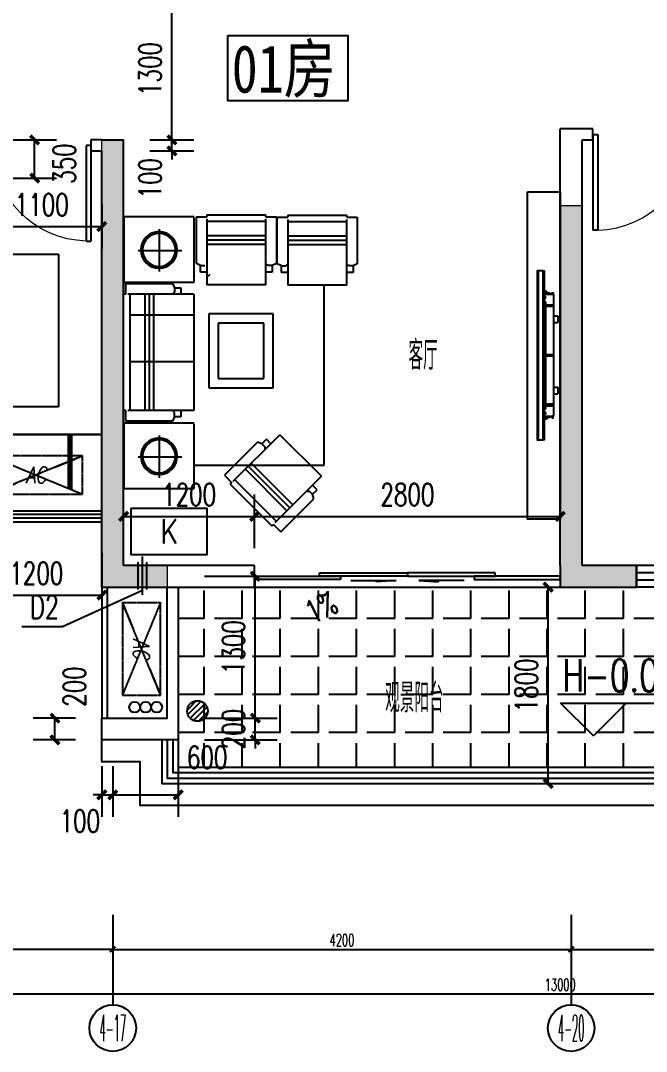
# Model space of a CAD drawing. Extents: x 184967 to 628822, y -100826 to 121332.
# Drawn here: x 320160 to 325893, y 31519 to 40967 of the extents above; entities that cross this region are included whole.
import ezdxf
from ezdxf.enums import TextEntityAlignment as Align

# ---------------------------------------------------------------- set-up
doc = ezdxf.new("R2010")
doc.units = 0
doc.header["$MEASUREMENT"] = 0
doc.linetypes.add('DASH', pattern=[0.35, 0.25, -0.1])
for name, color, linetype in [('1-涂料1', 251, 'Continuous'), ('AXIS_TEXT', 7, 'Continuous'), ('by', 30, 'Continuous'), ('DIM_ELEV', 3, 'Continuous'), ('DIM_IDEN', 3, 'Continuous'), ('DIM_LEAD', 3, 'Continuous'), ('EQUIP_地漏', 7, 'Continuous'), ('fur', 252, 'Continuous'), ('KT', 8, 'DASH'), ('PS', 60, 'Continuous'), ('PUB_DIM', 3, 'Continuous'), ('pub_dim1', 190, 'Continuous'), ('PUB_TEXT', 7, 'Continuous'), ('TEXT', 7, 'Continuous'), ('VPIPE-凝结', 150, 'TG_N'), ('VPIPE-直饮', 140, 'TG_Y'), ('VPIPE-雨水', 4, 'TG_Y'), ('WALL', 145, 'Continuous'), ('WINDOW', 141, 'Continuous'), ('栏杆', 4, 'Continuous'), ('看线', 67, 'Continuous')]:
    doc.layers.add(name, color=color, linetype=linetype)
doc.layers.add('4#6#-col-2F~31F$0$COLU', color=7, linetype='Continuous', lineweight=0)
doc.layers.add('4#6#-col-2F~31F$0$COLU_HATCH', color=251, linetype='Continuous', lineweight=0)
doc.styles.add('-宋体', font='', dxfattribs={"width": 0.7})
doc.styles.add('_TCH_AXIS', font='COMPLEX', dxfattribs={"bigfont": 'GBCBIG'})
doc.styles.add('_TCH_DIM', font='SIMPLEX', dxfattribs={"bigfont": 'GBCBIG'})
doc.styles.add('_TCH_DIM_T3', font='SIMPLEX', dxfattribs={"width": 0.705882, "bigfont": 'GBCBIG'})
doc.styles.add('COMPLEX', font='COMPLEX')
doc.styles.add('ENGLISH', font='italict.shx')
doc.styles.add('ROMANS', font='romans.shx', dxfattribs={"width": 0.8, "bigfont": 'hztxt.shx'})
doc.styles.get("Standard").update_dxf_attribs({"font": 'gbenor.shx', "bigfont": 'gbcbig.shx'})
doc.styles.add('TG_LINETYPE', font='GBXWXT', dxfattribs={"width": 0.7, "height": 3, "bigfont": 'GBCBIG'})
doc.styles.add('宋体', font='romans.shx', dxfattribs={"height": 2, "bigfont": 'gbcbig.shx'})
doc.styles.add('尺寸标注', font='txt.shx', dxfattribs={"width": 0.6, "height": 110})
doc.styles.get('-宋体').set_extended_font_data('SimSun')
doc.linetypes.add('TG_N', pattern='A,3,-0.34,["N",TG_LINETYPE,S=0.1,R=0,X=-0.23,Y=-0.08],0', length=3.34)
doc.linetypes.add('TG_Y', pattern='A,3,-0.34,["Y",TG_LINETYPE,S=0.1,R=0,X=-0.23,Y=-0.08],0', length=3.34)
doc.dimstyles.new('1-50', dxfattribs={"dimscale": 50, "dimtxt": 110, "dimasz": 1, "dimexe": 2, "dimexo": 2, "dimgap": 0.6, "dimtad": 1, "dimdec": 0, "dimrnd": 5, "dimtxsty": '尺寸标注', "dimblk": 'ARCHTICK', "dimcen": 2.5, "dimclrd": 251, "dimclre": 251, "dimclrt": 50, "dimadec": 0, "dimazin": 0, "dimtfac": 1, "dimtdec": 0, "dimtix": 1, "dimtmove": 2, "dimatfit": 3, "dimldrblk": 'DOT', "dimfxl": 0, "dimarcsym": 0})
doc.dimstyles.new('_TCH_ARCH&&80', dxfattribs={"dimtxt": 204, "dimasz": 80, "dimexe": 200, "dimexo": 240, "dimgap": 98, "dimtad": 1, "dimdec": 0, "dimzin": 0, "dimdsep": 46, "dimtxsty": '_TCH_DIM_T3', "dimblk": 'ARCHTICK', "dimcen": 0.09, "dimclrt": 7, "dimazin": 2, "dimtfac": 1, "dimtdec": 0, "dimtix": 1, "dimtmove": 2, "dimatfit": 3, "dimfxl": 0, "dimtolj": 1, "dimtzin": 0, "dimarcsym": 0})

# ---------------------------------------------------------------- blocks, each defined once
blk = doc.blocks.new('YJ02')
at = {"layer": 'fur'}
h = blk.add_hatch(dxfattribs=at)
h.set_pattern_fill('ANSI31,_O', color=256, scale=25, angle=270)
h.set_pattern_definition([(315, (4797.172, 52439.616), (2.2097087, 2.2097087), [])])
h.paths.add_polyline_path([(-350, -65), (-350, -75), (-360, -75), (-360, -65)])
h = blk.add_hatch(dxfattribs=at)
h.set_pattern_fill('ANSI31,_O', color=256, scale=25, angle=270)
h.set_pattern_definition([(315, (5257.172, 52439.616), (2.2097087, 2.2097087), [])])
h.paths.add_polyline_path([(350, -65), (350, -75), (360, -75), (360, -65)])
h = blk.add_hatch(dxfattribs=at)
h.set_pattern_fill('ANSI31,_O', color=256, scale=25, angle=270)
h.set_pattern_definition([(315, (4827.172, 52439.616), (2.2097087, 2.2097087), [])])
h.paths.add_polyline_path([(-372, -147), (-372, -136), (-382, -136), (-382, -147)])
h = blk.add_hatch(dxfattribs=at)
h.set_pattern_fill('ANSI31,_O', color=256, scale=25, angle=270)
h.set_pattern_definition([(315, (5227.172, 52439.616), (2.2097087, 2.2097087), [])])
h.paths.add_polyline_path([(372, -147), (372, -136), (382, -136), (382, -147)])
for p, q in [((-390, -84.9), (-390, -65)), ((-380.6, -79.4), (-390, -65)), ((-380.6, -99.3), (-390, -84.9)), ((-380.6, -119.3), (-380.6, -79.4)), ((-372, -79.4), (-380.6, -79.4)), ((-380.6, -99.3), (-372, -99.3)), ((-372, -119.3), (-380.6, -119.3)), ((372, -79.4), (380.6, -79.4)), ((380.6, -99.3), (372, -99.3)), ((372, -119.3), (380.6, -119.3)), ((380.6, -79.4), (390, -65)), ((380.6, -119.3), (380.6, -79.4)), ((380.6, -99.3), (390, -84.9)), ((390, -84.9), (390, -65)), ((-234.3, -152), (-234.3, -189)), ((-194.3, -152), (-194.3, -189)), ((201.4, -152), (201.4, -189)), ((241.4, -152), (241.4, -189)), ((-194.3, -189), (-234.3, -189)), ((241.4, -189), (201.4, -189))]:
    blk.add_line(p, q, dxfattribs=at)
for points in [[(517, -12), (517, 0), (-517, 0), (-517, -12)], [(517, -53), (517, -65), (-517, -65), (-517, -53)], [(-298.4, -152), (-298.4, -94.7), (-308.4, -94.7), (-308.4, -152)], [(298.4, -152), (298.4, -94.7), (308.4, -94.7), (308.4, -152)]]:
    blk.add_lwpolyline(points, dxfattribs=at)
for points in [[(518, -12), (518, -53), (-518, -53), (-518, -12)], [(-350, -65), (-350, -75), (-360, -75), (-360, -65)], [(350, -65), (350, -75), (360, -75), (360, -65)], [(-372, -147), (-372, -136), (-382, -136), (-382, -147)], [(372, -147), (372, -136), (382, -136), (382, -147)]]:
    blk.add_lwpolyline(points, close=True, dxfattribs=at)
for points in [[(-372, -65), (-372, -147, 0.414214), (-367, -152), (367, -152, 0.414214), (372, -147), (372, -65)], [(330, -65), (330, -70, -0.414214), (325, -75), (-325, -75, -0.414214), (-330, -70), (-330, -65)], [(-5, -152), (-5, -94.7, -0.8844), (5, -94.7), (5, -152)]]:
    blk.add_lwpolyline(points, format="xyb", dxfattribs=at)
blk = doc.blocks.new('FGGBB')
at = {"layer": 'fur'}
for p, q in [((453353, 247542), (453353, 247041)), ((453467, 247542), (453353, 247542)), ((454097, 247565), (453467, 247565)), ((453467, 247542), (453467, 247565)), ((454097, 247565), (454097, 247542)), ((454211, 247542), (454097, 247542)), ((454211, 247041), (454211, 247542)), ((454219, 247546), (454219, 247045)), ((454333, 247546), (454219, 247546)), ((454964, 247569), (454333, 247569)), ((454333, 247546), (454333, 247569)), ((454964, 247569), (454964, 247546)), ((455077, 247546), (454964, 247546)), ((455077, 247045), (455077, 247546)), ((455101, 247546), (455855, 247546)), ((455101, 246847), (455101, 247535)), ((455855, 247546), (455855, 246847)), ((453467, 246814), (453467, 247519)), ((454097, 247496), (453467, 247496)), ((454097, 247519), (454097, 246814)), ((454333, 246818), (454333, 247523)), ((454964, 247500), (454333, 247500)), ((454964, 247523), (454964, 246818)), ((453467, 247337), (454097, 247337)), ((454333, 247341), (454964, 247341)), ((455478, 247412), (455478, 246960)), ((453467, 247292), (454097, 247292)), ((453467, 247246), (454097, 247246)), ((454333, 247296), (454964, 247296)), ((454333, 247250), (454964, 247250)), ((455232, 247181), (455703, 247181)), ((453353, 247041), (453398, 247019)), ((453398, 247019), (453444, 247019)), ((453398, 247019), (453398, 246950)), ((453444, 247019), (453467, 247041)), ((454120, 247019), (454097, 247041)), ((454165, 247019), (454120, 247019)), ((454165, 247019), (454211, 247041)), ((454165, 246950), (454165, 247019)), ((454219, 247045), (454265, 247023)), ((454265, 247023), (454310, 247023)), ((454265, 247023), (454265, 246954)), ((454310, 247023), (454333, 247045)), ((455032, 247023), (454986, 247023)), ((455032, 247023), (455077, 247045)), ((455032, 246954), (455032, 247023)), ((453398, 246950), (453467, 246950)), ((454097, 246950), (454165, 246950)), ((454265, 246954), (454333, 246954)), ((454953, 246909), (454930, 246932)), ((454964, 246954), (455032, 246954)), ((453467, 246814), (454097, 246814)), ((453711, 246814), (453711, 244880)), ((454333, 246818), (454964, 246818)), ((455855, 246847), (455101, 246847)), ((455311, 246785), (455243, 246785)), ((455243, 246785), (455243, 246716)), ((455334, 246830), (455311, 246785)), ((455311, 246785), (455311, 246739)), ((455834, 246830), (455334, 246830)), ((455834, 246716), (455834, 246830)), ((455106, 246716), (455106, 245469)), ((455106, 246716), (455811, 246716)), ((455311, 246739), (455334, 246716)), ((455538, 246716), (455538, 245469)), ((455584, 246716), (455584, 245469)), ((455629, 246716), (455629, 245469)), ((455789, 245469), (455789, 246716)), ((455834, 246716), (455857, 246716)), ((455857, 245469), (455857, 246716)), ((454256, 245711), (454256, 246505)), ((454256, 246505), (454944, 246505)), ((454944, 246505), (454944, 245711)), ((455106, 246493), (455789, 246493)), ((454356, 245811), (454356, 246405)), ((454356, 246405), (454844, 246405)), ((454844, 246405), (454844, 245811)), ((455106, 245993), (455789, 245993)), ((454844, 245811), (454356, 245811)), ((454944, 245711), (454256, 245711)), ((455106, 245469), (455811, 245469)), ((455243, 245469), (455243, 245401)), ((455311, 245447), (455334, 245469)), ((455311, 245401), (455311, 245447)), ((455834, 245356), (455834, 245469)), ((455834, 245469), (455857, 245469)), ((455101, 245333), (455855, 245333)), ((455101, 244635), (455101, 245323)), ((455243, 245401), (455311, 245401)), ((455311, 245401), (455334, 245356)), ((455334, 245356), (455834, 245356)), ((455855, 245333), (455855, 244635)), ((453737, 244764), (454183, 245210)), ((454682, 244711), (454183, 245210)), ((454279, 245113), (454328, 245162)), ((454328, 245162), (454376, 245113)), ((454376, 245113), (454344, 245081)), ((454376, 245113), (454424, 245129)), ((454424, 245129), (454778, 244775)), ((455478, 245200), (455478, 244748)), ((454344, 245081), (454344, 245049)), ((453711, 244880), (455101, 244880)), ((454043, 244458), (454489, 244904)), ((455232, 244968), (455703, 244968)), ((454075, 244426), (454521, 244872)), ((454107, 244394), (454553, 244840)), ((454778, 244775), (454698, 244695)), ((453737, 244764), (454236, 244265)), ((453785, 244619), (453834, 244668)), ((454666, 244727), (454220, 244281)), ((454714, 244679), (454268, 244233)), ((454714, 244679), (454698, 244695)), ((453834, 244571), (453785, 244619)), ((453818, 244523), (453834, 244571)), ((453834, 244571), (453866, 244603)), ((453866, 244603), (453898, 244603)), ((455855, 244635), (455101, 244635)), ((454172, 244169), (453818, 244523)), ((454252, 244249), (454172, 244169)), ((454252, 244249), (454268, 244233))]:
    blk.add_line(p, q, dxfattribs=at)
for centre, radius in [((455478, 247191), 196), ((455478, 247191), 176), ((455478, 244979), 196), ((455478, 244979), 176)]:
    blk.add_circle(centre, radius, dxfattribs=at)
blk = doc.blocks.new('RFSEHGB')
for p, q in [((1194910.9, 923011.1), (1194910.9, 921611.1)), ((1195660.9, 923011.1), (1194910.9, 923011.1)), ((1195660.9, 921611.1), (1195660.9, 923011.1)), ((1196090.6, 922808.6), (1195865.6, 922808.6)), ((1196158.1, 922813.6), (1196158.1, 922353.6)), ((1195798.1, 922741.1), (1195798.1, 922426.1)), ((1196258.1, 922633.1), (1196258.1, 922534)), ((1196090.6, 922358.6), (1195865.6, 922358.6)), ((1196260.9, 922061.1), (1195660.9, 922061.1)), ((1196260.9, 921611.1), (1196260.9, 922061.1)), ((1194910.9, 921611.1), (1195660.9, 921611.1)), ((1195660.9, 921611.1), (1196260.9, 921611.1))]:
    blk.add_line(p, q)
for centre, radius, start, end in [((1195865.6, 922741.1), 67.5, 90, 180), ((1196090.6, 922741.1), 67.5, 0, 90), ((1196178.1, 922813.6), 20, 112.66999, 180), ((1196174.3, 922822.8), 10, 40.72654, 112.66999), ((1193480.3, 922583.6), 2712.7, 354.8023, 5.1977), ((1195942.7, 922623.4), 315.6, 1.76514, 40.72654), ((1195942.7, 922543.7), 315.6, 319.27346, 358.23486), ((1195865.6, 922426.1), 67.5, 180, 270), ((1196090.6, 922426.1), 67.5, 270, 0), ((1196178.1, 922353.6), 20, 180, 247.33001), ((1196174.3, 922344.3), 10, 247.33001, 319.27346)]:
    blk.add_arc(centre, radius, start, end)
at = {"width": 0.8, "flags": 9}
for tag in ['YSIZE', 'XSIZE']:
    blk.add_attdef(tag, (1194910.9, 921614.4), '', height=0.5, rotation=270, dxfattribs=at)
blk = doc.blocks.new('awrtt')
at = {"layer": 'KT', "linetype": 'DASH'}
for p, q in [((195123.3, -20712.9), (194273.3, -20712.9)), ((194273.3, -20712.9), (194516.2, -20812.9)), ((195123.3, -20712.9), (194273.3, -21062.9)), ((194273.3, -21062.9), (194273.3, -20712.9)), ((194273.3, -20712.9), (195123.3, -21062.9)), ((194880.5, -20812.9), (195123.3, -20712.9)), ((195123.3, -21062.9), (195123.3, -20712.9)), ((195123.3, -21062.9), (195123.3, -20712.9)), ((194273.3, -21062.9), (194516.2, -20962.9)), ((194880.5, -20962.9), (195123.3, -21062.9)), ((194273.3, -21062.9), (195123.3, -21062.9))]:
    blk.add_line(p, q, dxfattribs=at)
at = {"layer": 'KT', "linetype": 'DASH', "style": 'ENGLISH', "width": 0.75}
blk.add_text('AC', height=150, dxfattribs=at).set_placement((194698.3, -20887.9), align=Align.MIDDLE_CENTER)
blk = doc.blocks.new('$TwtSys$00000141')
for p, q in [((-94.2, 7.7), (-10.1, 91.8)), ((-94.2, 7.7), (-10.1, 91.8)), ((-87.2, -35.1), (35.1, 87.2)), ((-87.2, -35.1), (35.1, 87.2)), ((-66.5, -66.5), (66.5, 66.5)), ((-66.5, -66.5), (66.5, 66.5)), ((-32.4, -87.1), (87.6, 32.9)), ((-32.4, -87.1), (87.6, 32.9)), ((11.4, -92.3), (92.3, -11.4)), ((11.4, -92.3), (92.3, -11.4))]:
    blk.add_line(p, q)
blk.add_circle((0, 0), 94)
blk.add_circle((0, 0), 94)
blk = doc.blocks.new('GSKT')
at = {"layer": 'KT', "linetype": 'ByBlock'}
blk.add_lwpolyline([(296933, 262687), (296933, 263287), (297933, 263287), (297933, 262687), (296933, 262687)], dxfattribs=at)
at = {"layer": 'KT', "style": 'ROMANS', "text_generation_flag": 2, "width": 0.8}
blk.add_text('K', height=320, rotation=180, dxfattribs=at).set_placement((297323, 263145))
blk = doc.blocks.new('A$C66E365A4')
at = {"layer": '栏杆'}
for p, q in [((0, 0), (0, -350)), ((-40, -50), (-40, -300)), ((40, -50), (40, -300))]:
    blk.add_line(p, q, dxfattribs=at)
blk = doc.blocks.new('$DorLib2D$00000001')
for p, q in [((0.45, 0.975), (0.5, 0.975)), ((0.45, 0), (0.45, 0.975)), ((0.5, 0), (0.5, 0.975)), ((0.5, 0), (0.45, 0))]:
    blk.add_line(p, q)
at = {"lineweight": 13}
blk.add_arc((0.475, 0), 0.975, 91.4693, 180, dxfattribs=at)
blk = doc.blocks.new('$WINLIB2D$00000001')
at = {"color": 0}
for points in [[(-0.5, 0.5), (-0.5, -0.5)], [(-0.5, 0.5), (0.5, 0.5)], [(0.5, -0.5), (0.5, 0.5)], [(0.5, 0.1667), (-0.5, 0.1667)], [(0.5, -0.1667), (-0.5, -0.1667)], [(-0.5, -0.5), (0.5, -0.5)]]:
    blk.add_lwpolyline(points, dxfattribs=at)
blk = doc.blocks.new('$DorLib2D$00000138')
at = {"color": 0, "linetype": 'Continuous'}
for p, q in [((-0.2875, 0), (-0.2875, 0.1538)), ((-0.2875, 0.1538), (0, 0.1538)), ((0, 0.1538), (0, 0)), ((0.2875, 0.1538), (0, 0.1538)), ((0.2875, 0), (0.2875, 0.1538)), ((-0.5, -0.1399), (-0.5, 0)), ((-0.5, 0), (-0.2187, 0)), ((0, 0), (-0.2875, 0)), ((-0.2187, 0), (-0.2187, -0.1399)), ((0, 0), (0.2875, 0)), ((0.2187, 0), (0.2187, -0.1399)), ((0.5, 0), (0.2187, 0)), ((0.5, 0), (0.5, -0.1946)), ((0.5, -0.1399), (0.5, 0)), ((-0.2187, -0.1399), (-0.5, -0.1399)), ((0.2187, -0.1399), (0.5, -0.1399)), ((-0.1857, -0.186), (-0.037, -0.186)), ((-0.037, -0.186), (-0.1019, -0.2583)), ((-0.1019, -0.2583), (-0.1019, -0.186)), ((0.1857, -0.186), (0.037, -0.186)), ((0.037, -0.186), (0.1019, -0.2583)), ((0.1019, -0.2583), (0.1019, -0.186))]:
    blk.add_line(p, q, dxfattribs=at)
blk = doc.blocks.new('_ArchTick')
at = {"color": 0, "linetype": 'ByBlock', "const_width": 0.4}
blk.add_lwpolyline([(-0.5, -0.5), (0.5, 0.5)], dxfattribs=at)
blk = doc.blocks.new('*D552')
at = {"layer": 'Defpoints', "color": 0, "transparency": 16777216}
for p in [(1200, -11100), (1800, -11100), (1800, -11603.6)]:
    blk.add_point(p, dxfattribs=at)
at = {"layer": 'pub_dim1', "color": 0, "lineweight": -2, "transparency": 16777216}
for p, q in [((1200, -11340), (1200, -11803.6)), ((1800, -11340), (1800, -11803.6)), ((1200, -11603.6), (1800, -11603.6))]:
    blk.add_line(p, q, dxfattribs=at)
at = {"layer": 'pub_dim1', "color": 0, "lineweight": -2, "transparency": 16777216, "xscale": 80, "yscale": 80, "zscale": 80, "rotation": 180}
blk.add_blockref('_ArchTick', (1200, -11603.6), dxfattribs=at)
at = {"layer": 'pub_dim1', "color": 0, "lineweight": -2, "transparency": 16777216, "xscale": 80, "yscale": 80, "zscale": 80}
blk.add_blockref('_ArchTick', (1800, -11603.6), dxfattribs=at)
at = {"layer": 'pub_dim1', "color": 7, "transparency": 16777216, "insert": (2065.1, -11259.7), "char_height": 204, "attachment_point": 5, "style": '_TCH_DIM_T3'}
blk.add_mtext('\\A1;600', dxfattribs=at)
blk = doc.blocks.new('*D553')
at = {"layer": 'Defpoints', "color": 0, "transparency": 16777216}
for p in [(1100, -11100), (1200, -11100), (1200, -11603.6)]:
    blk.add_point(p, dxfattribs=at)
at = {"layer": 'pub_dim1', "color": 0, "lineweight": -2, "transparency": 16777216}
for p, q in [((1100, -11340), (1100, -11803.6)), ((1200, -11340), (1200, -11803.6)), ((1100, -11603.6), (1020, -11603.6)), ((1100, -11603.6), (1200, -11603.6)), ((1200, -11603.6), (1280, -11603.6))]:
    blk.add_line(p, q, dxfattribs=at)
at = {"layer": 'pub_dim1', "color": 0, "lineweight": -2, "transparency": 16777216, "xscale": 80, "yscale": 80, "zscale": 80}
blk.add_blockref('_ArchTick', (1100, -11603.6), dxfattribs=at)
at = {"layer": 'pub_dim1', "color": 0, "lineweight": -2, "transparency": 16777216, "xscale": 80, "yscale": 80, "zscale": 80, "rotation": 180}
blk.add_blockref('_ArchTick', (1200, -11603.6), dxfattribs=at)
at = {"layer": 'pub_dim1', "color": 7, "transparency": 16777216, "insert": (898.6, -11842.9), "char_height": 204, "attachment_point": 5, "style": '_TCH_DIM_T3'}
blk.add_mtext('\\A1;100', dxfattribs=at)
blk = doc.blocks.new('*D554')
at = {"layer": 'Defpoints', "color": 0, "transparency": 16777216}
for p in [(1800, -10900), (2506.2, -10900), (1800, -11100)]:
    blk.add_point(p, dxfattribs=at)
at = {"layer": 'pub_dim1', "color": 0, "lineweight": -2, "transparency": 16777216}
for p, q in [((2506.2, -10900), (2506.2, -10820)), ((2040, -10900), (2706.2, -10900)), ((2506.2, -11100), (2506.2, -10900)), ((2040, -11100), (2706.2, -11100)), ((2506.2, -11100), (2506.2, -11180))]:
    blk.add_line(p, q, dxfattribs=at)
at = {"layer": 'pub_dim1', "color": 0, "lineweight": -2, "transparency": 16777216, "xscale": 80, "yscale": 80, "zscale": 80}
for p, rotation in [((2506.2, -10900), 270), ((2506.2, -11100), 90)]:
    blk.add_blockref('_ArchTick', p, dxfattribs=dict(at, rotation=rotation))
at = {"layer": 'pub_dim1', "color": 7, "transparency": 16777216, "insert": (2306.2, -11000), "char_height": 204, "attachment_point": 5, "rotation": 90, "style": '_TCH_DIM_T3'}
blk.add_mtext('\\A1;200', dxfattribs=at)
blk = doc.blocks.new('*D555')
at = {"layer": 'Defpoints', "color": 0, "transparency": 16777216}
for p in [(1800, -9600), (2506.2, -9600), (1800, -10900)]:
    blk.add_point(p, dxfattribs=at)
at = {"layer": 'pub_dim1', "color": 0, "lineweight": -2, "transparency": 16777216}
for p, q in [((2040, -9600), (2706.2, -9600)), ((2506.2, -10900), (2506.2, -9600)), ((2040, -10900), (2706.2, -10900))]:
    blk.add_line(p, q, dxfattribs=at)
at = {"layer": 'pub_dim1', "color": 0, "lineweight": -2, "transparency": 16777216, "xscale": 80, "yscale": 80, "zscale": 80}
for p, rotation in [((2506.2, -9600), 90), ((2506.2, -10900), 270)]:
    blk.add_blockref('_ArchTick', p, dxfattribs=dict(at, rotation=rotation))
at = {"layer": 'pub_dim1', "color": 7, "transparency": 16777216, "insert": (2306.2, -10250), "char_height": 204, "attachment_point": 5, "rotation": 90, "style": '_TCH_DIM_T3'}
blk.add_mtext('\\A1;1300', dxfattribs=at)
blk = doc.blocks.new('*D572')
at = {"layer": 'Defpoints', "color": 0, "transparency": 16777216}
for p in [(1300, -5600), (1742.2, -5600), (1300, -5700)]:
    blk.add_point(p, dxfattribs=at)
at = {"layer": 'pub_dim1', "color": 0, "lineweight": -2, "transparency": 16777216}
for p, q in [((1742.2, -5600), (1742.2, -5520)), ((1540, -5600), (1942.2, -5600)), ((1742.2, -5700), (1742.2, -5600)), ((1540, -5700), (1942.2, -5700)), ((1742.2, -5700), (1742.2, -5780))]:
    blk.add_line(p, q, dxfattribs=at)
at = {"layer": 'pub_dim1', "color": 0, "lineweight": -2, "transparency": 16777216, "xscale": 80, "yscale": 80, "zscale": 80}
for p, rotation in [((1742.2, -5600), 270), ((1742.2, -5700), 90)]:
    blk.add_blockref('_ArchTick', p, dxfattribs=dict(at, rotation=rotation))
at = {"layer": 'pub_dim1', "color": 7, "transparency": 16777216, "insert": (1542.2, -5951.4), "char_height": 204, "attachment_point": 5, "rotation": 90, "style": '_TCH_DIM_T3'}
blk.add_mtext('\\A1;100', dxfattribs=at)
blk = doc.blocks.new('*D573')
at = {"layer": 'Defpoints', "color": 0, "transparency": 16777216}
for p in [(1300, -4300), (1742.2, -4300), (1300, -5600)]:
    blk.add_point(p, dxfattribs=at)
at = {"layer": 'pub_dim1', "color": 0, "lineweight": -2, "transparency": 16777216}
for p, q in [((1540, -4300), (1942.2, -4300)), ((1742.2, -5600), (1742.2, -4300)), ((1540, -5600), (1942.2, -5600))]:
    blk.add_line(p, q, dxfattribs=at)
at = {"layer": 'pub_dim1', "color": 0, "lineweight": -2, "transparency": 16777216, "xscale": 80, "yscale": 80, "zscale": 80}
for p, rotation in [((1742.2, -4300), 90), ((1742.2, -5600), 270)]:
    blk.add_blockref('_ArchTick', p, dxfattribs=dict(at, rotation=rotation))
at = {"layer": 'pub_dim1', "color": 7, "transparency": 16777216, "insert": (1542.2, -4950), "char_height": 204, "attachment_point": 5, "rotation": 90, "style": '_TCH_DIM_T3'}
blk.add_mtext('\\A1;1300', dxfattribs=at)
blk = doc.blocks.new('*D589')
at = {"layer": 'Defpoints', "color": 0, "transparency": 16777216}
for p in [(2500, -9050.9), (1300, -9580.7), (2500, -9580.7)]:
    blk.add_point(p, dxfattribs=at)
at = {"layer": 'pub_dim1', "color": 0, "lineweight": -2, "transparency": 16777216}
for p, q in [((1300, -9340.7), (1300, -8850.9)), ((2500, -9340.7), (2500, -8850.9)), ((1300, -9050.9), (2500, -9050.9))]:
    blk.add_line(p, q, dxfattribs=at)
at = {"layer": 'pub_dim1', "color": 0, "lineweight": -2, "transparency": 16777216, "xscale": 80, "yscale": 80, "zscale": 80, "rotation": 180}
blk.add_blockref('_ArchTick', (1300, -9050.9), dxfattribs=at)
at = {"layer": 'pub_dim1', "color": 0, "lineweight": -2, "transparency": 16777216, "xscale": 80, "yscale": 80, "zscale": 80}
blk.add_blockref('_ArchTick', (2500, -9050.9), dxfattribs=at)
at = {"layer": 'pub_dim1', "color": 7, "transparency": 16777216, "insert": (1900, -8850.9), "char_height": 204, "attachment_point": 5, "style": '_TCH_DIM_T3'}
blk.add_mtext('\\A1;1200', dxfattribs=at)
blk = doc.blocks.new('*D590')
at = {"layer": 'Defpoints', "color": 0, "transparency": 16777216}
for p in [(5300, -9050.9), (2500, -9580.7), (5300, -9580.7)]:
    blk.add_point(p, dxfattribs=at)
at = {"layer": 'pub_dim1', "color": 0, "lineweight": -2, "transparency": 16777216}
for p, q in [((2500, -9340.7), (2500, -8850.9)), ((5300, -9340.7), (5300, -8850.9)), ((2500, -9050.9), (5300, -9050.9))]:
    blk.add_line(p, q, dxfattribs=at)
at = {"layer": 'pub_dim1', "color": 0, "lineweight": -2, "transparency": 16777216, "xscale": 80, "yscale": 80, "zscale": 80, "rotation": 180}
blk.add_blockref('_ArchTick', (2500, -9050.9), dxfattribs=at)
at = {"layer": 'pub_dim1', "color": 0, "lineweight": -2, "transparency": 16777216, "xscale": 80, "yscale": 80, "zscale": 80}
blk.add_blockref('_ArchTick', (5300, -9050.9), dxfattribs=at)
at = {"layer": 'pub_dim1', "color": 7, "transparency": 16777216, "insert": (3900, -8850.9), "char_height": 204, "attachment_point": 5, "style": '_TCH_DIM_T3'}
blk.add_mtext('\\A1;2800', dxfattribs=at)
blk = doc.blocks.new('*D592')
at = {"layer": 'Defpoints', "color": 0, "transparency": 16777216}
for p in [(4727.9, -9700), (5189.3, -9700), (4727.9, -11500)]:
    blk.add_point(p, dxfattribs=at)
at = {"layer": 'pub_dim1', "color": 0, "lineweight": -2, "transparency": 16777216}
for p, q in [((4967.9, -9700), (5389.3, -9700)), ((5189.3, -11500), (5189.3, -9700)), ((4967.9, -11500), (5389.3, -11500))]:
    blk.add_line(p, q, dxfattribs=at)
at = {"layer": 'pub_dim1', "color": 0, "lineweight": -2, "transparency": 16777216, "xscale": 80, "yscale": 80, "zscale": 80}
for p, rotation in [((5189.3, -9700), 90), ((5189.3, -11500), 270)]:
    blk.add_blockref('_ArchTick', p, dxfattribs=dict(at, rotation=rotation))
at = {"layer": 'pub_dim1', "color": 7, "transparency": 16777216, "insert": (4989.3, -10600), "char_height": 204, "attachment_point": 5, "rotation": 90, "style": '_TCH_DIM_T3'}
blk.add_mtext('\\A1;1800', dxfattribs=at)
blk = doc.blocks.new('*D599')
at = {"layer": 'Defpoints', "color": 0, "transparency": 16777216}
for p in [(-100, -9145.8), (1100, -9145.8), (1100, -9772.4)]:
    blk.add_point(p, dxfattribs=at)
at = {"layer": 'pub_dim1', "color": 0, "lineweight": -2, "transparency": 16777216}
for p, q in [((-100, -9385.8), (-100, -9972.4)), ((1100, -9385.8), (1100, -9972.4)), ((-100, -9772.4), (1100, -9772.4))]:
    blk.add_line(p, q, dxfattribs=at)
at = {"layer": 'pub_dim1', "color": 0, "lineweight": -2, "transparency": 16777216, "xscale": 80, "yscale": 80, "zscale": 80, "rotation": 180}
blk.add_blockref('_ArchTick', (-100, -9772.4), dxfattribs=at)
at = {"layer": 'pub_dim1', "color": 0, "lineweight": -2, "transparency": 16777216, "xscale": 80, "yscale": 80, "zscale": 80}
blk.add_blockref('_ArchTick', (1100, -9772.4), dxfattribs=at)
at = {"layer": 'pub_dim1', "color": 7, "transparency": 16777216, "insert": (500, -9572.4), "char_height": 204, "attachment_point": 5, "style": '_TCH_DIM_T3'}
blk.add_mtext('\\A1;1200', dxfattribs=at)
blk = doc.blocks.new('*D601')
at = {"layer": 'Defpoints', "color": 0, "transparency": 16777216}
for p in [(670.5, -10900), (1100, -10900), (1100, -11100)]:
    blk.add_point(p, dxfattribs=at)
at = {"layer": 'pub_dim1', "color": 0, "lineweight": -2, "transparency": 16777216}
for p, q in [((860, -10900), (470.5, -10900)), ((670.5, -11100), (670.5, -10900)), ((860, -11100), (470.5, -11100))]:
    blk.add_line(p, q, dxfattribs=at)
at = {"layer": 'pub_dim1', "color": 0, "lineweight": -2, "transparency": 16777216, "xscale": 80, "yscale": 80, "zscale": 80}
for p, rotation in [((670.5, -10900), 90), ((670.5, -11100), 270)]:
    blk.add_blockref('_ArchTick', p, dxfattribs=dict(at, rotation=rotation))
at = {"layer": 'pub_dim1', "color": 7, "transparency": 16777216, "insert": (848.9, -10610.4), "char_height": 204, "attachment_point": 5, "rotation": 90, "style": '_TCH_DIM_T3'}
blk.add_mtext('\\A1;200', dxfattribs=at)
blk = doc.blocks.new('*D602')
at = {"layer": 'Defpoints', "color": 0, "transparency": 16777216}
for p in [(0, -5950), (1100, -5950), (1100, -6394.5)]:
    blk.add_point(p, dxfattribs=at)
at = {"layer": 'pub_dim1', "color": 0, "lineweight": -2, "transparency": 16777216}
for p, q in [((0, -6190), (0, -6594.5)), ((1100, -6190), (1100, -6594.5)), ((0, -6394.5), (1100, -6394.5))]:
    blk.add_line(p, q, dxfattribs=at)
at = {"layer": 'pub_dim1', "color": 0, "lineweight": -2, "transparency": 16777216, "xscale": 80, "yscale": 80, "zscale": 80, "rotation": 180}
blk.add_blockref('_ArchTick', (0, -6394.5), dxfattribs=at)
at = {"layer": 'pub_dim1', "color": 0, "lineweight": -2, "transparency": 16777216, "xscale": 80, "yscale": 80, "zscale": 80}
blk.add_blockref('_ArchTick', (1100, -6394.5), dxfattribs=at)
at = {"layer": 'pub_dim1', "color": 7, "transparency": 16777216, "insert": (550, -6194.5), "char_height": 204, "attachment_point": 5, "style": '_TCH_DIM_T3'}
blk.add_mtext('\\A1;1100', dxfattribs=at)
blk = doc.blocks.new('*D604')
at = {"layer": 'Defpoints', "color": 0, "transparency": 16777216}
for p in [(0, -5600), (484.6, -5600), (0, -5950)]:
    blk.add_point(p, dxfattribs=at)
at = {"layer": 'pub_dim1', "color": 0, "lineweight": -2, "transparency": 16777216}
for p, q in [((240, -5600), (684.6, -5600)), ((484.6, -5950), (484.6, -5600)), ((240, -5950), (684.6, -5950))]:
    blk.add_line(p, q, dxfattribs=at)
at = {"layer": 'pub_dim1', "color": 0, "lineweight": -2, "transparency": 16777216, "xscale": 80, "yscale": 80, "zscale": 80}
for p, rotation in [((484.6, -5600), 90), ((484.6, -5950), 270)]:
    blk.add_blockref('_ArchTick', p, dxfattribs=dict(at, rotation=rotation))
at = {"layer": 'pub_dim1', "color": 7, "transparency": 16777216, "insert": (757, -5817), "char_height": 204, "attachment_point": 5, "rotation": 90, "style": '_TCH_DIM_T3'}
blk.add_mtext('\\A1;350', dxfattribs=at)
blk = doc.blocks.new('*D675')
at = {"layer": 'Defpoints', "color": 0, "linetype": 'ByBlock', "transparency": 16777216}
for p in [(318603.7, 32770.5), (331603.7, 32770.5), (331603.7, 32045.3)]:
    blk.add_point(p, dxfattribs=at)
at = {"layer": 'PUB_DIM', "color": 251, "lineweight": -2, "transparency": 16777216}
for p, q in [((318603.7, 32295.3), (318603.7, 31945.3)), ((331603.7, 32295.3), (331603.7, 31945.3)), ((318603.7, 32045.3), (331603.7, 32045.3))]:
    blk.add_line(p, q, dxfattribs=at)
at = {"layer": 'PUB_DIM', "color": 251, "linetype": 'ByBlock', "lineweight": -2, "transparency": 16777216, "xscale": 50, "yscale": 50, "zscale": 50, "rotation": 180}
blk.add_blockref('_ArchTick', (318603.7, 32045.3), dxfattribs=at)
at = {"layer": 'PUB_DIM', "color": 251, "linetype": 'ByBlock', "lineweight": -2, "transparency": 16777216, "xscale": 50, "yscale": 50, "zscale": 50}
blk.add_blockref('_ArchTick', (331603.7, 32045.3), dxfattribs=at)
at = {"layer": 'PUB_DIM', "color": 50, "linetype": 'ByBlock', "transparency": 16777216, "insert": (325103.7, 32130.3), "char_height": 110, "attachment_point": 5, "style": '尺寸标注'}
blk.add_mtext('13000', dxfattribs=at)
blk = doc.blocks.new('_Dot')
at = {"color": 0, "linetype": 'ByBlock', "lineweight": -2}
blk.add_line((-0.5, 0), (-1, 0), dxfattribs=at)
at = {"color": 0, "linetype": 'ByBlock', "const_width": 0.5}
blk.add_lwpolyline([(-0.25, 0, 1), (0.25, 0, 1)], format="xyb", close=True, dxfattribs=at)
blk = doc.blocks.new('*D676')
at = {"layer": 'Defpoints', "color": 0, "linetype": 'ByBlock', "transparency": 16777216}
for p in [(318603.7, 32770.5), (321003.7, 32770.5), (318603.7, 32454.2)]:
    blk.add_point(p, dxfattribs=at)
at = {"layer": 'PUB_DIM', "color": 251, "lineweight": -2, "transparency": 16777216}
for p, q in [((318603.7, 32670.5), (318603.7, 32354.2)), ((321003.7, 32670.5), (321003.7, 32354.2)), ((321003.7, 32454.2), (318603.7, 32454.2))]:
    blk.add_line(p, q, dxfattribs=at)
at = {"layer": 'PUB_DIM', "color": 251, "linetype": 'ByBlock', "lineweight": -2, "transparency": 16777216, "xscale": 50, "yscale": 50, "zscale": 50, "rotation": 180}
blk.add_blockref('_ArchTick', (318603.7, 32454.2), dxfattribs=at)
at = {"layer": 'PUB_DIM', "color": 251, "linetype": 'ByBlock', "lineweight": -2, "transparency": 16777216, "xscale": 50, "yscale": 50, "zscale": 50}
blk.add_blockref('_ArchTick', (321003.7, 32454.2), dxfattribs=at)
at = {"layer": 'PUB_DIM', "color": 50, "linetype": 'ByBlock', "transparency": 16777216, "insert": (319803.7, 32539.2), "char_height": 110, "attachment_point": 5, "style": '尺寸标注'}
blk.add_mtext('2400', dxfattribs=at)
blk = doc.blocks.new('*D677')
at = {"layer": 'Defpoints', "color": 0, "linetype": 'ByBlock', "transparency": 16777216}
for p in [(321003.7, 32770.5), (325203.7, 32770.5), (325203.7, 32454.2)]:
    blk.add_point(p, dxfattribs=at)
at = {"layer": 'PUB_DIM', "color": 251, "lineweight": -2, "transparency": 16777216}
for p, q in [((321003.7, 32670.5), (321003.7, 32354.2)), ((325203.7, 32670.5), (325203.7, 32354.2)), ((321003.7, 32454.2), (325203.7, 32454.2))]:
    blk.add_line(p, q, dxfattribs=at)
at = {"layer": 'PUB_DIM', "color": 251, "linetype": 'ByBlock', "lineweight": -2, "transparency": 16777216, "xscale": 50, "yscale": 50, "zscale": 50, "rotation": 180}
blk.add_blockref('_ArchTick', (321003.7, 32454.2), dxfattribs=at)
at = {"layer": 'PUB_DIM', "color": 251, "linetype": 'ByBlock', "lineweight": -2, "transparency": 16777216, "xscale": 50, "yscale": 50, "zscale": 50}
blk.add_blockref('_ArchTick', (325203.7, 32454.2), dxfattribs=at)
at = {"layer": 'PUB_DIM', "color": 50, "linetype": 'ByBlock', "transparency": 16777216, "insert": (323103.7, 32539.2), "char_height": 110, "attachment_point": 5, "style": '尺寸标注'}
blk.add_mtext('4200', dxfattribs=at)
blk = doc.blocks.new('*D678')
at = {"layer": 'Defpoints', "color": 0, "linetype": 'ByBlock', "transparency": 16777216}
for p in [(325203.7, 32770.5), (328203.7, 32770.5), (328203.7, 32454.2)]:
    blk.add_point(p, dxfattribs=at)
at = {"layer": 'PUB_DIM', "color": 251, "lineweight": -2, "transparency": 16777216}
for p, q in [((325203.7, 32670.5), (325203.7, 32354.2)), ((328203.7, 32670.5), (328203.7, 32354.2)), ((325203.7, 32454.2), (328203.7, 32454.2))]:
    blk.add_line(p, q, dxfattribs=at)
at = {"layer": 'PUB_DIM', "color": 251, "linetype": 'ByBlock', "lineweight": -2, "transparency": 16777216, "xscale": 50, "yscale": 50, "zscale": 50, "rotation": 180}
blk.add_blockref('_ArchTick', (325203.7, 32454.2), dxfattribs=at)
at = {"layer": 'PUB_DIM', "color": 251, "linetype": 'ByBlock', "lineweight": -2, "transparency": 16777216, "xscale": 50, "yscale": 50, "zscale": 50}
blk.add_blockref('_ArchTick', (328203.7, 32454.2), dxfattribs=at)
at = {"layer": 'PUB_DIM', "color": 50, "linetype": 'ByBlock', "transparency": 16777216, "insert": (326703.7, 32539.2), "char_height": 110, "attachment_point": 5, "style": '尺寸标注'}
blk.add_mtext('3000', dxfattribs=at)
blk = doc.blocks.new('_AXISO')
blk.add_circle((0, 0), 0.5)
at = {"layer": 'AXIS_TEXT', "style": 'COMPLEX', "width": 1.041667}
blk.add_attdef('A', text='', height=0.56, dxfattribs=at).set_placement((-0.25, -0.28), (0.25, -0.28), align=Align.FIT)
blk = doc.blocks.new('C')
at = {"layer": '1-涂料1'}
h = blk.add_hatch(dxfattribs=at)
h.set_pattern_fill('ANGLE', color=256, scale=100, style=0)
h.set_pattern_definition([(180, (617305.83, 42473), (0, 349.25), [254, -95.25]), (90, (617305.83, 42473), (349.25, 2e-14), [254, -95.25])])
h.paths.add_polyline_path([(1800, -11350), (1800, -10198), (1800, -9700), (3507, -9700), (8300, -9700), (8300, -11350)])
at = {"layer": 'by'}
for points in [[(1100, -9700), (1100, -10900)], [(1150, -9700), (1150, -10900)]]:
    blk.add_lwpolyline(points, dxfattribs=at)
at = {"layer": 'DIM_ELEV'}
for p, q in [((5603.3, -11062), (5303.3, -10762)), ((5303.3, -10762), (7180.1, -10762)), ((5603.3, -11062), (5903.3, -10762))]:
    blk.add_line(p, q, dxfattribs=at)
at = {"layer": 'DIM_LEAD'}
for p, q in [((1471.5, -9731.5), (740.9, -10062.5)), ((1471.5, -9731.5), (740.9, -10062.5)), ((740.9, -10062.5), (368.3, -10062.5))]:
    blk.add_line(p, q, dxfattribs=at)
at = {"layer": 'fur'}
blk.add_lwpolyline([(5000, -6075), (5300, -6075), (5300, -9075), (5000, -9075)], close=True, dxfattribs=at)
at = {"layer": 'PS'}
blk.add_lwpolyline([(3283.8, -9965.2, 0, 0, 0), (2997.8, -10111.7, 80, 0, 0), (2730.8, -10248.5, 0, 0, 0)], format="xyseb", dxfattribs=at)
at = {"layer": 'WALL'}
for p, q in [((5600, -5500), (5300, -5500)), ((5300, -9500), (5300, -5500)), ((5600, -5600), (5600, -5500)), ((1100, -5600), (1000, -5600)), ((1000, -5600), (1000, -5700)), ((1100, -5600), (1100, -5600)), ((1100, -5600), (1300, -5600)), ((1300, -5700), (1300, -5600)), ((5500, -5600), (5600, -5600)), ((5500, -9500), (5500, -5600)), ((1000, -5700), (1100, -5700)), ((1100, -9000), (1100, -5700)), ((1300, -9000), (1300, -5700)), ((1100, -9100), (1100, -9000)), ((1300, -9500), (1300, -9000)), ((1100, -9700), (1100, -9100)), ((2500, -9500), (1300, -9500)), ((2500, -9700), (2500, -9500)), ((5300, -9500), (5300, -9700)), ((6000, -9500), (5500, -9500)), ((6000, -9700), (6000, -9500)), ((1100, -9700), (2500, -9700)), ((5300, -9700), (5400, -9700)), ((5400, -9700), (6000, -9700))]:
    blk.add_line(p, q, dxfattribs=at)
blk.add_lwpolyline([(1800, -10900), (1800, -11100), (1100, -11100), (1100, -10900), (1700, -10900), (1700, -9700), (1800, -9700)], close=True, dxfattribs=at)
at = {"layer": 'WINDOW'}
for p, q in [((1100, -8300), (-100, -8300)), ((-100, -8300), (1100, -8300)), ((2500, -9700), (5300, -9700))]:
    blk.add_line(p, q, dxfattribs=at)
at = {"layer": '栏杆'}
for points in [[(1700, -11100), (1700, -11450), (8450, -11450), (8450, -11100)], [(1750, -11100), (1750, -11400), (8400, -11400), (8400, -11100)]]:
    blk.add_lwpolyline(points, dxfattribs=at)
at = {"layer": '看线'}
for points in [[(1650, -11100), (1650, -11500), (8500, -11500), (8500, -11100)], [(1800, -11100), (1800, -11350), (8350, -11350), (8350, -11100)]]:
    blk.add_lwpolyline(points, dxfattribs=at)
at = {"extrusion": (0, 0, -1), "xscale": -1, "zscale": -1}
blk.add_blockref('awrtt', (194201.1, 12216.4), dxfattribs=at)
at = {"extrusion": (0, 0, -1), "xscale": -1, "zscale": -1, "rotation": 90}
blk.add_blockref('awrtt', (-22350.9, 184434.5), dxfattribs=at)
at = {"layer": 'EQUIP_地漏', "rotation": 180}
blk.add_blockref('$TwtSys$00000141', (1976, -10834.8), dxfattribs=at)
at = {"layer": 'fur', "extrusion": (0, 0, -1), "xscale": 0.8549999999813735, "yscale": 0.8549999999813735, "zscale": -0.8549999999813735}
blk.add_blockref('FGGBB', (-391057.7, -217956.9), dxfattribs=at)
at = {"layer": 'fur', "extrusion": (0, 0, -1), "zscale": -1}
blk.add_blockref('RFSEHGB', (-1195613.5, -929659.1), dxfattribs=at)
at = {"layer": 'fur', "xscale": 1.5, "rotation": 90}
blk.add_blockref('YJ02', (5088.9, -7575), dxfattribs=at)
at = {"layer": 'KT', "linetype": 'ByBlock', "xscale": -0.7000000000284076, "yscale": 0.7000000000284076, "zscale": 0.7000000000284076, "rotation": 180}
blk.add_blockref('GSKT', (-206487.8, 174900.9), dxfattribs=at)
at = {"layer": 'KT', "color": 2, "extrusion": (0, 0, -1), "xscale": -1, "zscale": -1, "rotation": 180}
blk.add_blockref('A$C66E365A4', (-1471.5, -9769.6), dxfattribs=at)
at = {"layer": 'WINDOW'}
for name, p, xscale, yscale, zscale in [('$DorLib2D$00000001', (6050, -5550), -900, -900, -900), ('$DorLib2D$00000001', (550, -5650), 900, -900, 900), ('$WINLIB2D$00000001', (500, -9050), 1200, 100, 1200), ('$WINLIB2D$00000001', (6900, -9600), -1800, -200, -1800), ('$DorLib2D$00000138', (3900, -9600), -2800, 200, -2800)]:
    blk.add_blockref(name, p, dxfattribs=dict(at, xscale=xscale, yscale=yscale, zscale=zscale))
at = {"layer": 'PUB_TEXT', "style": '_TCH_DIM', "width": 0.705882}
for s, height, p in [('D2', 212.5, (443.3, -9987.5)), ('H-0.080(', 297.5, (5321.8, -10657))]:
    blk.add_text(s, height=height, dxfattribs=at).set_placement(p)
blk.add_text('1%', height=212.5, rotation=27.13246, dxfattribs=at).set_placement((3032.2, -10045))
at = {"layer": 'TEXT', "style": '宋体', "width": 0.7}
for s, p in [('客厅', (3910.2, -7707.6)), ('观景阳台', (3695.8, -10847.7))]:
    blk.add_text(s, height=265.82, dxfattribs=at).set_placement(p)
at = {"layer": 'pub_dim1'}
for p1, p2, distance, text, picture, middle in [((1300, -5600), (1300, -4300), -442.2, '1300', '*D573', (1542.2, -4950)), ((0, -5950), (1100, -5950), -444.5, '1100', '*D602', (550, -6194.5)), ((1300, -9580.7), (2500, -9580.7), 529.8, '1200', '*D589', (1900, -8850.9)), ((2500, -9580.7), (5300, -9580.7), 529.8, '2800', '*D590', (3900, -8850.9)), ((-100, -9145.8), (1100, -9145.8), -626.5, '1200', '*D599', (500, -9572.4)), ((1800, -10900), (1800, -9600), -706.2, '1300', '*D555', (2306.2, -10250)), ((4727.9, -11500), (4727.9, -9700), -461.4, '1800', '*D592', (4989.3, -10600)), ((1800, -11100), (1800, -10900), -706.2, '200', '*D554', (2306.2, -11000))]:
    dim = blk.add_aligned_dim(p1=p1, p2=p2, distance=distance, text=text, dimstyle='_TCH_ARCH&&80', dxfattribs=at)
    dim.commit()
    dim.dimension.update_dxf_attribs({"geometry": picture, "text_midpoint": middle})
for base, p1, p2, angle, text, picture, middle in [((484.6, -5600), (0, -5950), (0, -5600), 90, '350', '*D604', (757, -5817)), ((1742.2, -5600), (1300, -5700), (1300, -5600), 90, '100', '*D572', (1542.2, -5951.4)), ((670.5, -10900), (1100, -11100), (1100, -10900), 90, '200', '*D601', (848.9, -10610.4)), ((1200, -11603.6), (1100, -11100), (1200, -11100), 0, '100', '*D553', (898.6, -11842.9)), ((1800, -11603.6), (1200, -11100), (1800, -11100), 0, '600', '*D552', (2065.1, -11259.7))]:
    dim = blk.add_linear_dim(base=base, p1=p1, p2=p2, angle=angle, text=text, dimstyle='_TCH_ARCH&&80', dxfattribs=at)
    dim.commit()
    dim.dimension.update_dxf_attribs({"geometry": picture, "text_midpoint": middle, "dimtype": 129})

msp = doc.modelspace()

# ---------------------------------------------------------------- hatches: boundary and pattern name
at = {"layer": '4#6#-col-2F~31F$0$COLU_HATCH'}
for points in [[(321503.7, 35973.7), (321503.7, 35773.7), (320903.7, 35773.7), (320903.7, 39873.7), (321103.7, 39873.7), (321103.7, 35973.7)], [(325803.7, 35973.7), (325803.7, 35773.7), (325103.7, 35773.7), (325103.7, 39273.7), (325303.7, 39273.7), (325303.7, 35973.7)]]:
    msp.add_hatch(color=252, dxfattribs=at).paths.add_polyline_path(points)

# ---------------------------------------------------------------- linework, layer by layer
at = {"color": 1, "linetype": 'ByBlock'}
msp.add_lwpolyline([(322058.2, 40831.6), (323158.2, 40831.6), (323158.2, 40231.6), (322058.2, 40231.6)], close=True, dxfattribs=at)
at = {"layer": '4#6#-col-2F~31F$0$COLU', "color": 6}
for points in [[(321503.7, 35973.7), (321503.7, 35773.7), (320903.7, 35773.7), (320903.7, 39873.7), (321103.7, 39873.7), (321103.7, 35973.7)], [(325803.7, 35973.7), (325803.7, 35773.7), (325103.7, 35773.7), (325103.7, 39273.7), (325303.7, 39273.7), (325303.7, 35973.7)]]:
    msp.add_lwpolyline(points, close=True, dxfattribs=at)
at = {"layer": 'DIM_IDEN', "const_width": 50}
msp.add_lwpolyline([(320612.6, 37173.7), (320612.6, 36673.7)], dxfattribs=at)
at = {"layer": 'PUB_DIM', "linetype": 'ByBlock'}
for p, q in [((321003.7, 32770.5), (321003.7, 31945.6)), ((325203.7, 32770.5), (325203.7, 31945.6))]:
    msp.add_line(p, q, dxfattribs=at)
at = {"layer": 'VPIPE-凝结', "linetype": 'Continuous'}
msp.add_circle((321305, 34673.7), 50, dxfattribs=at)
at = {"layer": 'VPIPE-直饮', "linetype": 'Continuous'}
msp.add_circle((321205, 34673.7), 50, dxfattribs=at)
at = {"layer": 'VPIPE-雨水', "linetype": 'Continuous'}
msp.add_circle((321405, 34673.7), 50, dxfattribs=at)
at = {"layer": '看线'}
msp.add_lwpolyline([(331903.7, 40873.7), (331903.7, 34373.7), (331903.7, 34173.7), (328503.7, 34173.7), (328503.7, 33773.7), (321503.7, 33773.7), (321253.7, 33773.7), (321253.7, 34173.7), (320903.7, 34173.7), (320903.7, 34373.7)], dxfattribs=at)

# ---------------------------------------------------------------- block references
at = {"layer": 'PUB_DIM', "linetype": 'ByBlock'}
ref = msp.add_blockref('_AXISO', (321003.7, 31732.3), dxfattribs=dict(at, xscale=426.6560000000001, yscale=426.6560000000001, zscale=426.6560000000001, rotation=180))
ref.add_attrib('A', '4-17', dxfattribs={"layer": 'AXIS_TEXT', "height": 241.35, "style": '_TCH_AXIS', "width": 0.276316}).set_placement((320883, 31611.6), (321124.4, 31611.6), align=Align.FIT)
ref = msp.add_blockref('_AXISO', (325203.7, 31732.3), dxfattribs=dict(at, xscale=426.6560000000001, yscale=426.6560000000001, zscale=426.6560000000001, rotation=180))
ref.add_attrib('A', '4-20', dxfattribs={"layer": 'AXIS_TEXT', "height": 241.35, "style": '_TCH_AXIS', "width": 0.259259}).set_placement((325083, 31611.6), (325324.4, 31611.6), align=Align.FIT)
at = {"layer": 'WALL'}
msp.add_blockref('C', (319803.7, 45473.7), dxfattribs=at)

# ---------------------------------------------------------------- texts
at = {"color": 1, "linetype": 'ByBlock', "style": '-宋体', "width": 0.8}
msp.add_text('01房', height=437.5, rotation=0.00475, dxfattribs=at).set_placement((322093.9, 40306.9))

# ---------------------------------------------------------------- dimensions: what is measured, and where the dimension line sits
at = {"layer": 'PUB_DIM', "linetype": 'ByBlock'}
dim = msp.add_aligned_dim(p1=(318603.7, 32770.5), p2=(331603.7, 32770.5), distance=-725.2, dimstyle='1-50', override={"dimfxl": 5, "dimfxlon": 1}, dxfattribs=at)
dim.commit()
dim.dimension.update_dxf_attribs({"geometry": '*D675', "text_midpoint": (325103.7, 32130.3)})
for base, p1, p2, picture, middle in [((318603.7, 32454.2), (321003.7, 32770.5), (318603.7, 32770.5), '*D676', (319803.7, 32539.2)), ((325203.7, 32454.2), (321003.7, 32770.5), (325203.7, 32770.5), '*D677', (323103.7, 32539.2)), ((328203.7, 32454.2), (325203.7, 32770.5), (328203.7, 32770.5), '*D678', (326703.7, 32539.2))]:
    dim = msp.add_linear_dim(base=base, p1=p1, p2=p2, angle=180, dimstyle='1-50', override={"dimfxl": 5, "dimfxlon": 1}, dxfattribs=at)
    dim.commit()
    dim.dimension.update_dxf_attribs({"geometry": picture, "text_midpoint": middle})

doc.saveas('drawing.dxf')
